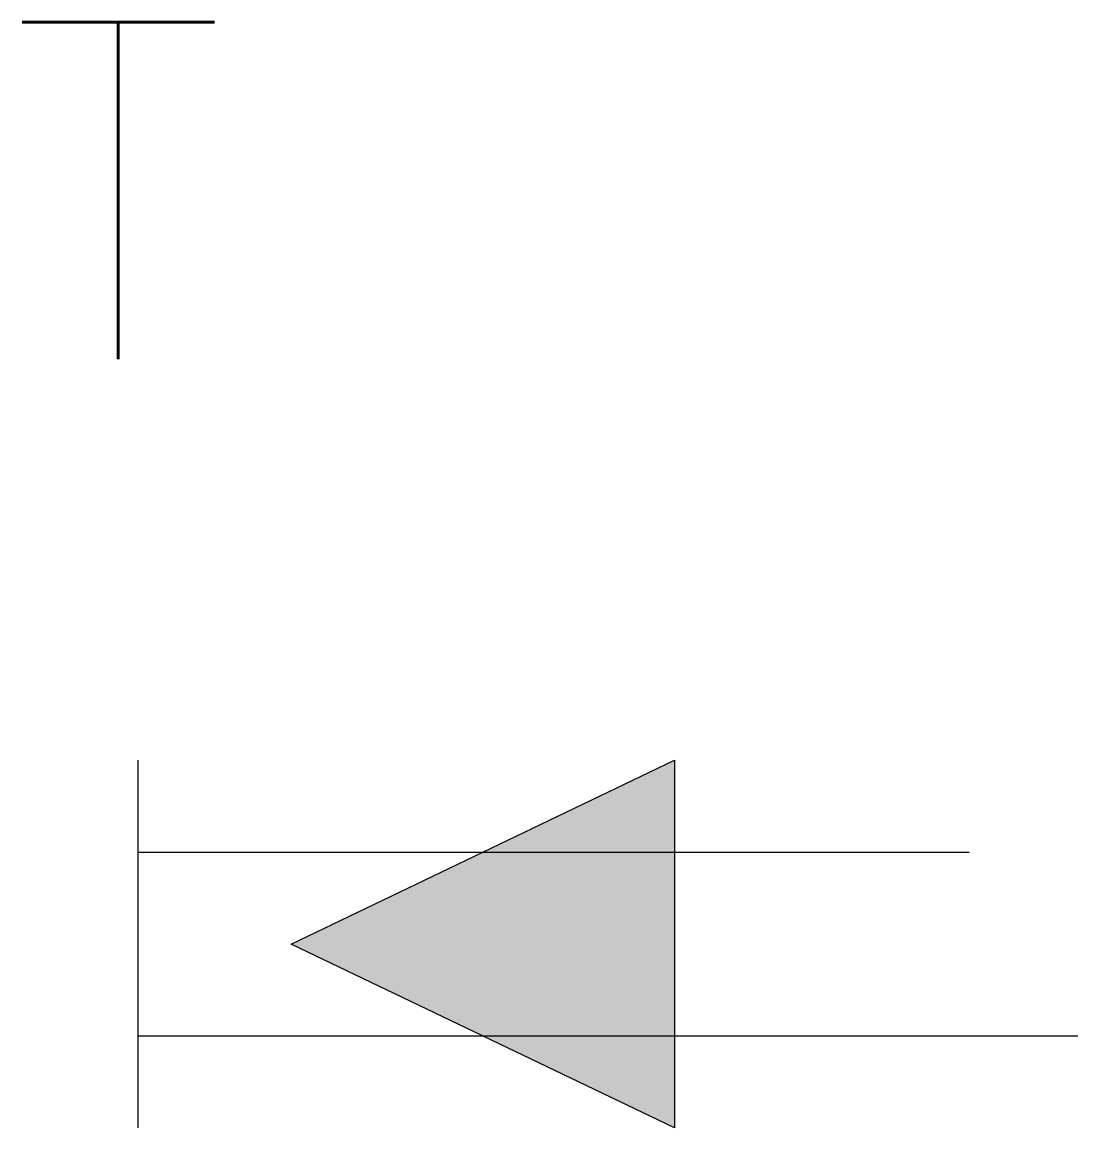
# Model space of a CAD drawing. Extents: x 21.74 to 28.63, y 31.8 to 39.02.
import ezdxf
from ezdxf.enums import TextEntityAlignment as Align

# ---------------------------------------------------------------- set-up
doc = ezdxf.new("R2010")
doc.units = 0
doc.header["$LTSCALE"] = 6
doc.linetypes.add('DASHED', pattern=[0])
doc.layers.add('1', color=8, linetype='CONTINUOUS')
doc.layers.add('10', color=8, linetype='DASHED')
doc.styles.get("Standard").update_dxf_attribs({"font": 'simplex', "width": 0.85})

msp = doc.modelspace()

# ---------------------------------------------------------------- linework, layer by layer
at = {"layer": '1', "color": 0}
for p, q in [((22.5, 34.2), (22.5, 31.8)), ((23.5, 33), (26, 34.2)), ((26, 34.2), (26, 31.8)), ((22.5, 33.6), (27.9221, 33.6)), ((26, 31.8), (23.5, 33)), ((22.5, 32.4), (28.6307, 32.4))]:
    msp.add_line(p, q, dxfattribs=at)
msp.add_solid([(23.5, 33), (26, 31.8), (26, 34.2)], dxfattribs=at)

# ---------------------------------------------------------------- texts
at = {"layer": '10', "color": 0, "width": 0.95}
msp.add_attdef('T', text='', height=2.2, dxfattribs=at).set_placement((23.0883, 36.8164), align=Align.RIGHT)

doc.saveas('drawing.dxf')
